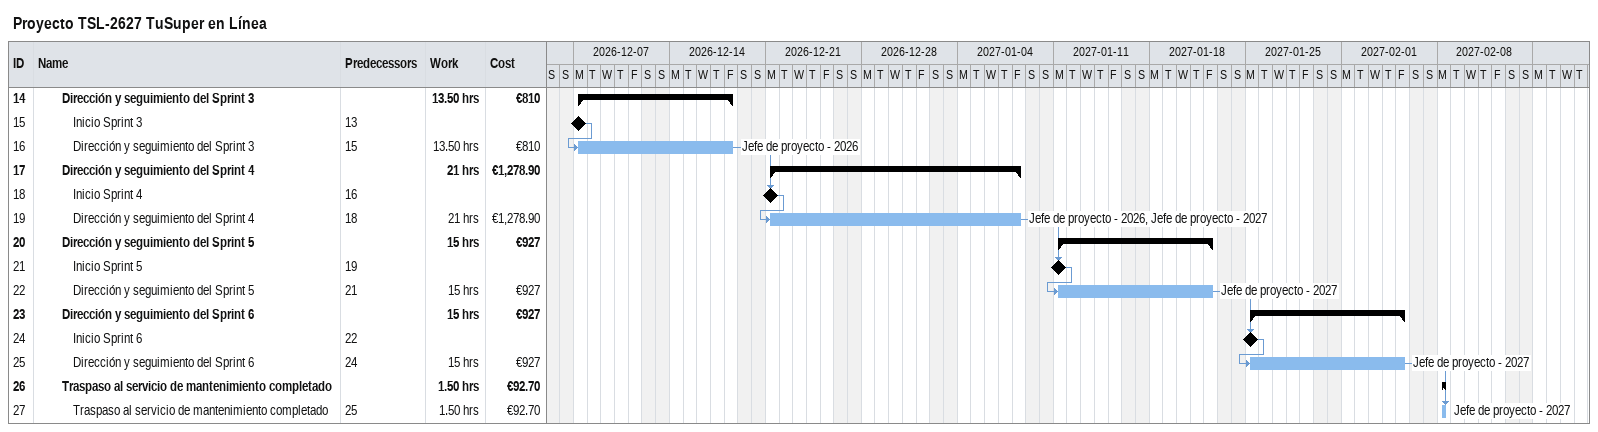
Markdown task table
Proyecto TSL-2627 TuSuper en Línea

| ID | Level | Task | Start | Finish | Predecessors | Resources | Work (h) | Cost (€) |
|---|---|---|---|---|---|---|---|---|
| 14 | 3 | **Dirección y seguimiento del Sprint 3** | 2026-12-07 | 2026-12-18 |  |  | 13.50 | 810 |
| 15 | 4 | Inicio Sprint 3 (milestone) | 2026-12-07 | 2026-12-07 | 13 |  |  |  |
| 16 | 4 | Dirección y seguimiento del Sprint 3 | 2026-12-07 | 2026-12-18 | 15 | Jefe de proyecto - 2026 | 13.50 | 810 |
| 17 | 3 | **Dirección y seguimiento del Sprint 4** | 2026-12-21 | 2027-01-08 |  |  | 21 | 1278.90 |
| 18 | 4 | Inicio Sprint 4 (milestone) | 2026-12-21 | 2026-12-21 | 16 |  |  |  |
| 19 | 4 | Dirección y seguimiento del Sprint 4 | 2026-12-21 | 2027-01-08 | 18 | Jefe de proyecto - 2026, Jefe de proyecto - 2027 | 21 | 1278.90 |
| 20 | 3 | **Dirección y seguimiento del Sprint 5** | 2027-01-11 | 2027-01-22 |  |  | 15 | 927 |
| 21 | 4 | Inicio Sprint 5 (milestone) | 2027-01-11 | 2027-01-11 | 19 |  |  |  |
| 22 | 4 | Dirección y seguimiento del Sprint 5 | 2027-01-11 | 2027-01-22 | 21 | Jefe de proyecto - 2027 | 15 | 927 |
| 23 | 3 | **Dirección y seguimiento del Sprint 6** | 2027-01-25 | 2027-02-05 |  |  | 15 | 927 |
| 24 | 4 | Inicio Sprint 6 (milestone) | 2027-01-25 | 2027-01-25 | 22 |  |  |  |
| 25 | 4 | Dirección y seguimiento del Sprint 6 | 2027-01-25 | 2027-02-05 | 24 | Jefe de proyecto - 2027 | 15 | 927 |
| 26 | 3 | **Traspaso al servicio de mantenimiento completado** | 2027-02-08 | 2027-02-08 |  |  | 1.50 | 92.70 |
| 27 | 4 | Traspaso al servicio de mantenimiento completado | 2027-02-08 | 2027-02-08 | 25 | Jefe de proyecto - 2027 | 1.50 | 92.70 |
